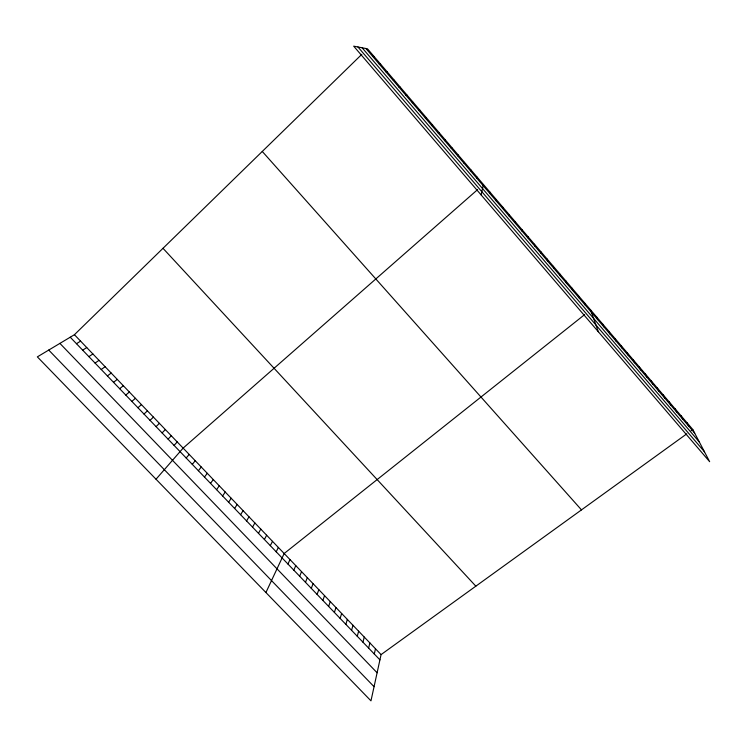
<?xml version="1.0" encoding="UTF-8"?>
<svg xmlns="http://www.w3.org/2000/svg" width="747" height="747" viewBox="0 0 747 747"><rect width="100%" height="100%" fill="white"/><g stroke="black" fill="none" stroke-linecap="round" stroke-linejoin="round"><path stroke-width="1.12" d="M502.666 208.478L502.712 207.068M496.185 200.896L496.307 199.57M489.687 193.296L489.873 192.044M686.792 433.839L381.073 654.605L370.97 700.845L37.35 356.87L74.429 334.703L361.8 54.363M481.124 194.92L483.43 184.5M374.284 653.98L375.48 648.769M368.626 648.088L369.877 642.924M362.958 642.177L364.256 637.06M357.271 636.257L358.625 631.187M351.576 630.319L352.986 625.295M345.861 624.371L347.327 619.394M476.81 178.234L477.137 177.142M340.137 618.404L341.65 613.474M334.395 612.419L335.963 607.544M328.643 606.424L330.267 601.596M322.872 600.42L324.553 595.639M317.092 594.397L318.829 589.663M311.294 588.356L313.086 583.678M470.442 170.774L470.834 169.765M305.486 582.305L307.325 577.674M299.659 576.236L301.564 571.651M293.814 570.148L295.775 565.619M287.959 564.05L289.976 559.568M265.923 592.53L284.168 553.508L584.668 314.59M276.213 551.809L278.342 547.43M464.046 163.294L464.513 162.36M270.311 545.665L272.496 541.332M264.401 539.502L266.642 535.226M258.471 533.33L260.778 529.1M252.533 527.139L254.895 522.965M246.575 520.93L248.994 516.812M240.609 514.711L243.083 510.64M457.631 155.796L458.163 154.937M234.623 508.474L237.154 504.458M228.619 502.217L231.206 498.258M222.597 495.952L225.249 492.04M216.574 489.668L219.282 485.811M210.523 483.365L213.297 479.565M204.463 477.053L207.292 473.309M451.207 148.27L451.804 147.495M198.385 470.722L201.27 467.024M192.287 464.373L195.238 460.731M186.18 458.004L189.196 454.428M156.02 479.219L183.136 448.097L477.622 189.598M174.088 445.408L177.216 441.935M168.094 439.161L171.287 435.744M162.099 432.915L165.348 429.544M444.754 140.725L445.427 140.034M156.076 426.64L159.391 423.334M150.044 420.356L153.415 417.106M143.994 414.053L147.43 410.859M137.934 407.741L141.435 404.594M131.855 401.41L135.412 398.319M125.767 395.06L129.38 392.026M438.293 133.162L439.031 132.546M119.651 388.692L123.339 385.723M113.535 382.315L117.279 379.401M107.391 375.918L111.2 373.061M101.237 369.504L105.112 366.702M691.078 430.739L692.786 429.506L367.487 48.816L353.686 46.155L709.65 461.693L692.786 429.506M95.065 363.079L99.006 360.334M88.884 356.636L92.889 353.947M431.803 125.58L432.616 125.038M82.684 350.175L86.745 347.551M76.465 343.695L80.601 341.136M425.304 117.97L426.192 117.512M418.778 110.341L419.739 109.968M412.241 102.684L413.268 102.395M405.686 95.018L406.788 94.804M399.103 87.324L400.28 87.194M392.511 79.602L393.762 79.565M385.9 71.861L387.217 71.908M379.261 64.102L380.662 64.233M372.613 56.324L374.079 56.539M48.732 350.063L374.06 686.698M59.9 343.387L377.104 672.776M74.429 334.703L381.073 654.605M70.237 337.205L379.924 659.862M162.995 248.303L475.839 586.171M262.272 151.454L581.483 509.884M365.937 48.518L694.691 433.129M362.118 47.78L699.379 442.075M357.953 46.977L704.458 451.776M686.904 422.625L688.753 426.182M681.012 415.715L682.795 419.216M675.092 408.796L676.819 412.223M669.163 401.858L670.834 405.219M663.224 394.902L664.83 398.198M657.257 387.926L658.807 391.148M651.281 380.923L652.766 384.089M645.287 373.911L646.715 377.002M639.273 366.88L640.637 369.896M633.241 359.821L634.548 362.771M627.2 352.743L628.442 355.628M621.14 345.656L622.326 348.466M615.061 338.54L616.182 341.286M608.964 331.407L610.028 334.077M602.857 324.254L603.847 326.859M596.722 317.083L597.656 319.613M590.578 309.893L598.328 331.752M584.415 302.684L585.228 305.065M578.234 295.448L578.981 297.764M572.043 288.193L572.716 290.434M565.824 280.928L566.441 283.085M559.596 273.635L560.147 275.727M553.34 266.315L553.826 268.332M547.075 258.985L547.495 260.927M540.791 251.627L541.145 253.494M534.488 244.26L534.777 246.043M528.176 236.864L528.39 238.573M521.836 229.441L521.985 231.084M515.477 222.008L515.561 223.568M509.109 214.548L509.127 216.032"/></g></svg>
